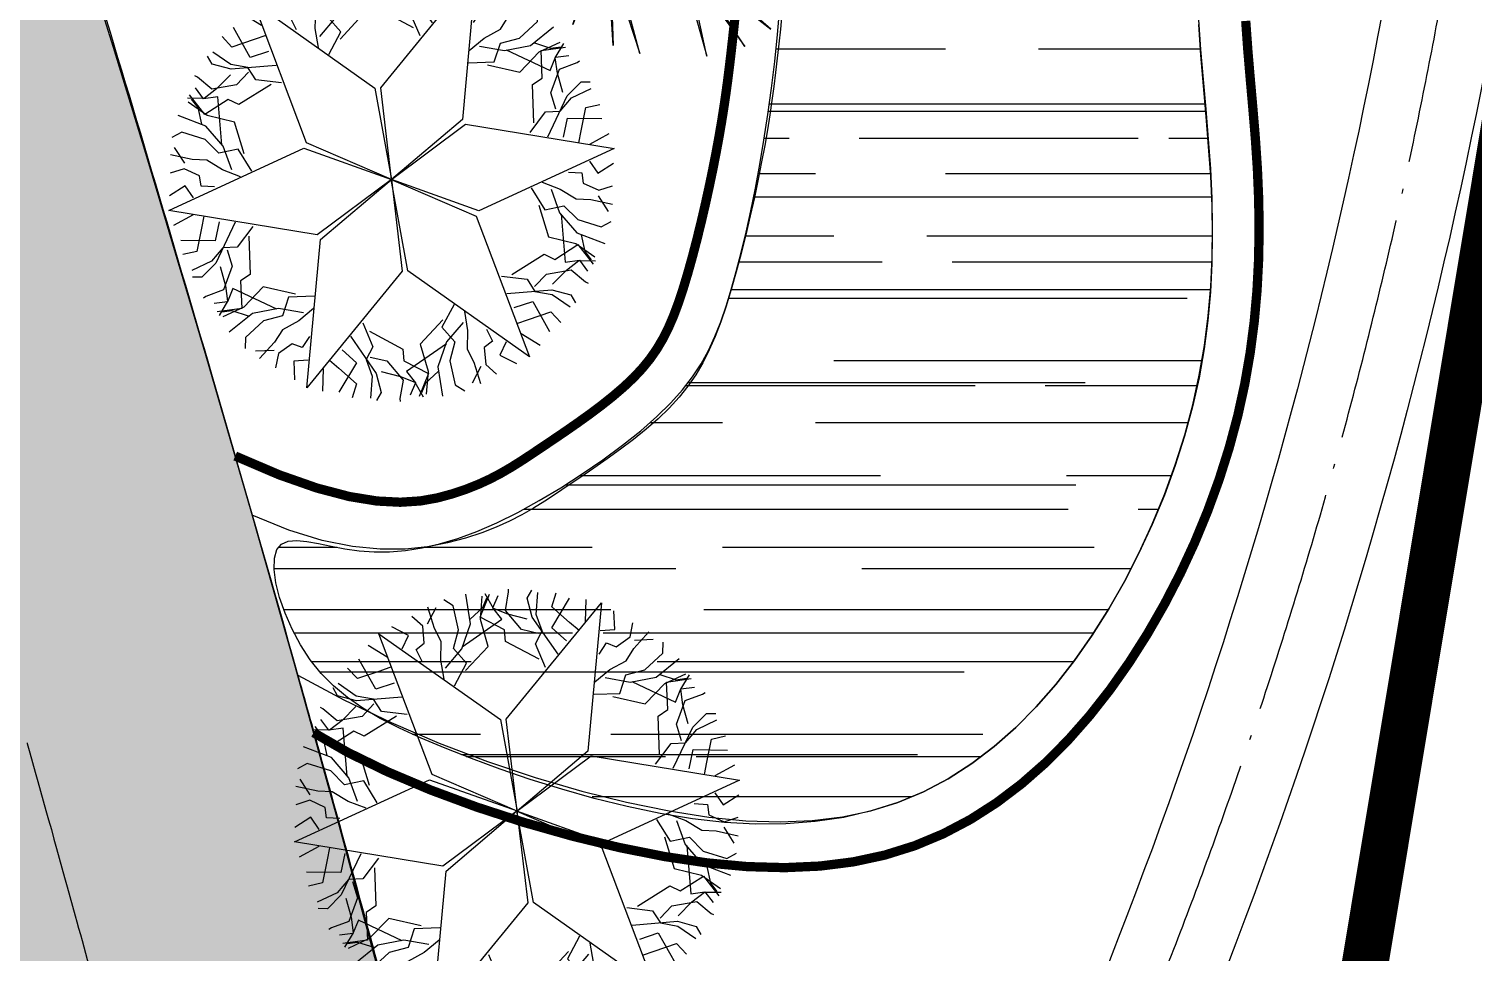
# Model space of a CAD drawing. Extents: x 302512 to 1034855, y -184136 to 410364.
# Drawn here: x 571916 to 587447, y 61056 to 70985 of the extents above; entities that cross this region are included whole.
import ezdxf

# ---------------------------------------------------------------- set-up
doc = ezdxf.new("R2010")
doc.units = 0
doc.header["$MEASUREMENT"] = 0
doc.linetypes.add('ACAD_ISO04W100', pattern=[30.5, 24, -3, 0.5, -3])
doc.linetypes.add('DASHED2', pattern=[0.375, 0.25, -0.125])
for name, color, linetype in [('F', 5, 'Continuous'), ('PUB_TEXT', 7, 'Continuous'), ('shu', 74, 'Continuous'), ('树', 80, 'Continuous'), ('水', 120, 'Continuous'), ('环境', 8, 'Continuous'), ('红线', 20, 'Continuous'), ('道路线', 161, 'Continuous')]:
    doc.layers.add(name, color=color, linetype=linetype)
doc.styles.add('DIM_FONT', font='SIMPLEX.shx', dxfattribs={"width": 0.8})

# ---------------------------------------------------------------- blocks, each defined once
blk = doc.blocks.new('_F2CKQ')
for p, q in [((-101.6745302528143, 2267.006344284862), (-8.100306771695614, 1021.905298415571)), ((36.99096630513668, 1030.013258095831), (-101.6745302528143, 2267.006344284862)), ((-389.5569038391113, 2124.751231066883), (-10.04374054074287, 891.5790250301361)), ((-8.100306771695614, 1021.905298415571), (-389.5569038391113, 2124.751231066883)), ((284.0469821691513, 2137.285566784441), (36.99096630513668, 1030.013258095831)), ((111.2213570252061, 1007.16474942863), (284.0469821691513, 2137.285566784441)), ((-1220.438891410828, 2024.706287477165), (-546.7303053438663, 860.8869352862239)), ((-680.0606932416558, 966.8892606087029), (-1220.438891410828, 2024.706287477165)), ((-1100.556390449405, 2085.749349683523), (-497.7912202775478, 859.8151598088443)), ((-546.7303053438663, 860.8869352862239), (-1100.556390449405, 2085.749349683523)), ((-675.951954074204, 860.6851033233106), (-1346.93440002948, 1863.757567007095)), ((-1346.93440002948, 1863.757567007095), (-680.0606932416558, 966.8892606087029)), ((-497.7912202775478, 859.8151598088443), (-839.1260766386986, 1828.381749618798)), ((-839.1260766386986, 1828.381749618798), (-448.8521085083485, 858.7433955222368)), ((596.6207177489996, 1912.148100338876), (111.2213570252061, 1007.16474942863)), ((184.0691511332989, 929.7735785655677), (596.6207177489996, 1912.148100338876)), ((809.9337108284235, 1634.611464813352), (184.0691511332989, 929.7735785655677)), ((221.7256789058447, 859.2167021073401), (809.9337108284235, 1634.611464813352)), ((-1493.790737487376, 1597.140600316226), (-675.951954074204, 860.6851033233106)), ((-740.8432212695479, 822.6924395859241), (-1493.790737487376, 1597.140600316226)), ((-420.156707406044, 1561.500346485525), (3.143219217658043, 821.5580596290529)), ((-10.04374054074287, 891.5790250301361), (-420.156707406044, 1561.500346485525)), ((-1616.177533634007, 1329.987711373717), (-740.8432212695479, 822.6924395859241)), ((-813.4300857558846, 803.059257350862), (-1616.177533634007, 1329.987711373717)), ((-435.5870351865888, 1328.387063015252), (-41.94802960753441, 813.4500421136618)), ((3.143219217658043, 821.5580596290529), (-435.5870351865888, 1328.387063015252)), ((-1653.051355071366, 1109.471425935626), (-813.4300857558846, 803.059257350862)), ((-804.0909622311592, 742.2180849462748), (-1653.051355071366, 1109.471425935626)), ((-423.5217715501785, 1106.799002103508), (-57.07842314988375, 753.1447341218591)), ((-41.94802960753441, 813.4500421136618), (-423.5217715501785, 1106.799002103508)), ((-1662.168657913804, 803.4559409283102), (-804.0909622311592, 742.2180849462748)), ((-781.8257551789284, 708.3803226239979), (-1662.168657913804, 803.4559409283102)), ((-1649.020729459822, 463.6026357635856), (-781.8257551789284, 708.3803226239979)), ((752.5819399282336, 498.9299026578665), (308.5821679756045, 690.5636746883392)), ((308.5821679756045, 690.5636746883392), (1233.194606147707, 624.8368381895125)), ((1233.194606147707, 624.8368381895125), (372.6516975238919, 749.7971605546772)), ((-786.7952632978559, 565.9929622635245), (-1649.020729459822, 463.6026357635856)), ((-1582.525042526424, 189.2813733145595), (-786.7952632978559, 565.9929622635245)), ((-704.8692243471742, 524.7849254496396), (-1582.525042526424, 189.2813733145595)), ((-1513.003283701837, -72.97887118905783), (-704.8692243471742, 524.7849254496396)), ((-661.9822879731655, 499.5909760296345), (-1513.003283701837, -72.97887118905783)), ((-1275.520681098104, -523.8593354225159), (-661.9822879731655, 499.5909760296345)), ((-697.9953137561679, 527.6662194244564), (-1077.599011182785, -764.6769258379936)), ((272.0083050280809, 642.8553068935871), (752.5819399282336, 498.9299026578665)), ((-639.7170809209347, 465.7532137073576), (-1275.520681098104, -523.8593354225159)), ((-1077.599011182785, -764.6769258379936), (-639.7170809209347, 465.7532137073576)), ((1087.681809738278, 142.9302517622709), (165.5346354469657, 144.9345752336085)), ((321.6910651251674, 80.8780297525227), (1087.681809738278, 142.9302517622709)), ((1325.203443653882, -38.11787269636989), (321.6910651251674, 80.8780297525227)), ((-112.7476874440908, -155.186132516712), (-476.921030394733, -1214.415983118117)), ((92.08695106953382, -123.2900779955089), (1323.48185480386, -535.3008613325655)), ((1274.242835491896, -707.0370613373816), (92.08695106953382, -123.2900779955089)), ((178.9824981465936, -22.11075445264578), (1325.203443653882, -38.11787269636989)), ((1420.57736954093, -246.3712970390916), (178.9824981465936, -22.11075445264578)), ((1323.48185480386, -535.3008613325655), (185.2955473214388, -95.01301382854581)), ((185.2955473214388, -95.01301382854581), (1420.57736954093, -246.3712970390916)), ((-476.921030394733, -1214.415983118117), (-94.06938945502043, -276.8685239739716)), ((-94.06938945502043, -276.8685239739716), (-65.90821232646704, -1365.913493812084)), ((283.5393713787198, -1370.534663628787), (15.3522651642561, -306.5513960719109)), ((15.3522651642561, -306.5513960719109), (736.9173224121332, -1353.177326135337)), ((1083.938724495471, -1024.243689801544), (50.28265281766653, -216.3613840229809)), ((50.28265281766653, -216.3613840229809), (1274.242835491896, -707.0370613373816)), ((74.19135940819979, -292.6808484382927), (1083.938724495471, -1024.243689801544)), ((736.9173224121332, -1353.177326135337), (74.19135940819979, -292.6808484382927)), ((-65.90821232646704, -1365.913493812084), (-39.6389928534627, -329.6017366982996)), ((-39.6389928534627, -329.6017366982996), (283.5393713787198, -1370.534663628787))]:
    blk.add_line(p, q)
at = {"lineweight": 50}
for p, q in [((0, 0), (148.3170258328319, 860.8243886455894)), ((-569.8563055992126, 646.1332378052175), (0, 0))]:
    blk.add_line(p, q, dxfattribs=at)
at = {"style": 'DIM_FONT', "width": 0.8, "flags": 9}
for tag in ['YSIZE', 'XSIZE']:
    blk.add_attdef(tag, (0, 0), '', height=0.5, dxfattribs=at)
blk = doc.blocks.new('Plant126')
for points in [[(24.75203227791644, -9.859029821914646), (-468.5195947404864, 886.9521186993866), (23.32470198454394, 2477.139967794667), (500.7030883171101, 901.4083871128009), (24.75203227791644, -9.859029821914646)], [(-63.47134182781156, 2216.927450674534), (-150.2673856403126, 2448.227430967838)], [(124.586801553829, 2188.014913847705), (269.2469230292918, 2260.296151140987), (182.4508792167908, 2448.227430967838)], [(211.3828453661845, 1942.258560367167), (240.3148115157237, 2086.821139727565), (356.0429668416473, 2086.821139727565), (457.3050664109323, 2245.839882727573), (428.3729548973643, 2404.85873050137)], [(-208.1314633032744, 1768.783548953731), (-627.6457719727332, 2043.452334487307), (-757.839837691412, 2216.927450674534), (-743.3737819346279, 2318.121224794645)], [(-280.4614513588458, 1580.852269126894), (-482.9856504972704, 1783.239817367189), (-468.5195947404864, 1942.258560367167), (-598.7138058233395, 2086.821139727565), (-671.043793878911, 2318.121224794645)], [(-92.40330797720526, 2101.277408140965), (-222.5975190600584, 2144.646108607462), (-468.5195947404864, 2231.383614314158), (-482.9856504972704, 2390.40246208797)], [(-179.1994971538807, 1942.258560367167), (-381.7235509281309, 2014.539902434239), (-323.8594732651691, 2390.40246208797)], [(283.7128334219015, 1638.677238006762), (384.9749329911865, 1826.608517833642), (515.1689987097197, 1985.62736560741), (544.1011102232878, 2144.646108607462), (630.8971540357888, 2375.946193674542)], [(327.1108553280792, 1508.571031833612), (587.4991321294656, 1624.221074367137), (573.033076372827, 1841.064786247056), (746.6251639976836, 1971.171097193996), (862.3533193236071, 2216.927450674534), (818.9552974174294, 2332.577388434269)], [(515.1689987097197, 2231.383614314158), (703.2271420913603, 2318.121224794645)], [(-1223.358416896648, 1445.409248688861), (-930.698193518896, 1894.486551279717), (-1068.412464634879, 1973.995922779699), (-1065.912910225292, 2122.887962147585)], [(-671.043793878911, 2000.083634020825), (-888.0339034100907, 1971.171097193996), (-1061.625991034947, 1971.171097193996), (-1206.286112510265, 2086.821139727565)], [(-381.7235509281309, 1638.677238006762), (-801.2378595975897, 1682.046043247034), (-859.1019372605515, 1797.696085780603), (-1162.888090604087, 1826.608517833642), (-1162.888090604087, 2101.277408140965)], [(-497.4517062540544, 1898.889859900714), (-685.509849635695, 1869.977323073885), (-931.4319253162685, 2000.083634020825), (-974.8299472224462, 2202.471182261119), (-989.2960029792303, 2231.383614314158)], [(370.5088772344025, 1725.414743713502), (645.3632097925729, 1783.239817367189), (891.2852854730008, 1942.258560367167), (1050.411462705248, 2231.383614314158)], [(529.6350544665038, 1566.39600071348), (891.2852854730008, 1624.221074367137), (1007.01344079907, 1913.346128314128), (1180.605528423926, 2101.277408140965)], [(1416.348540220075, 1596.714784031696), (1282.81449407457, 1770.177462842161), (1196.018450262214, 1920.512620621236), (1223.844264307278, 2103.616982000289)], [(-1305.421059922359, 1158.709897430794), (-1218.071876402959, 1425.653268593209), (-1232.825109678655, 1718.137404983986), (-1403.651662651086, 2000.507243847655)], [(-1255.917540991635, 1764.877751159968), (-1174.408037672823, 1934.968889034694), (-1173.854879911218, 2051.576924142114)], [(-1088.143700190252, 1217.007837820979), (-957.3965674468345, 1559.118661983934), (-1149.922131372427, 1803.904711402842), (-1225.879350055751, 2048.2055090954)], [(659.8291201851825, 1797.696085780603), (1195.07158418071, 1768.783548953731), (1195.07158418071, 1927.802291953753), (1325.265649899389, 2000.083634020825)], [(920.2173969865689, 1985.62736560741), (1108.275395004181, 2000.083634020825), (1209.53749457332, 2057.908602900736)], [(1248.021541657086, 1165.452905800098), (1075.822874392194, 1550.447356979107), (1147.046710343435, 1658.384139468594), (1020.192534314861, 1935.926881608545), (1258.062770950361, 2073.261326762199)], [(1415.508204939557, 1395.782739192486), (1296.440141868821, 1544.189600336124), (1286.154474501396, 1822.217520700337), (1439.728221733982, 1960.995084265238), (1457.534094498711, 1987.979272069692)], [(-1139.327907736428, 1012.704252046073), (-1109.289644118529, 1296.032135870532), (-1304.314835135869, 1391.926020032528), (-1330.194161796229, 1607.314333285109), (-1485.161329388779, 1830.416032470798), (-1607.016124387868, 1850.657211905904)], [(1447.492955942304, 1080.170903494486), (1475.605947506279, 1580.815344820125), (1560.74277218942, 1780.304271248073), (1655.612179160686, 1818.373186530202)], [(-1273.702198425584, 1040.17356568785), (-1385.824411136695, 1221.834756268776), (-1458.44174013006, 1414.095548490025), (-1581.689955489259, 1518.66086354586), (-1738.603683148525, 1709.478484968981)], [(-1671.27289464885, 1536.973672843355), (-1652.360797097776, 1743.205607640679)], [(1248.574699418692, 1048.844870692678), (1322.585358035154, 1325.42974614779), (1467.532657029529, 1392.411145869896), (1527.630417650813, 1577.443929773412), (1691.777173188617, 1755.73357941857)], [(1793.305162263729, 1146.194310642683), (1765.766453055418, 1280.630155099256), (1717.922298618083, 1536.973672843355), (1848.403632592395, 1629.011068508195)], [(-1572.776329731991, 1129.32461975645), (-1683.505212820004, 1226.661727103469), (-1625.641135157042, 1326.885249548918), (-1712.72435648831, 1494.0901717164), (-1864.904774097653, 1548.543652047424)], [(1612.192705822832, 1141.852591534384), (1573.528157385459, 1353.384238013873), (1927.966721208519, 1491.203756617985)], [(-1829.005596893825, 1177.035217607167), (-1819.272923868979, 1338.455176366048), (-2025.424208270982, 1357.253237389936)], [(1907.927020121293, 1178.963514242618), (2064.840657043838, 1369.781083278844)], [(24.49168800203188, -8.361200601482324), (-998.8053625236935, 12.85861369503846), (-2130.026288266949, 1233.90219391314), (-526.7135166848166, 859.458213353812), (24.49168800203188, -8.361200601482324)], [(23.58504626057402, -10.83340918880413), (553.610469767751, 864.7579250360054), (2176.675692236182, 1233.90219391314), (1050.741306986616, 32.61459379066082), (23.58504626057402, -10.83340918880413)], [(-1948.073659964561, 1028.628356463529), (-2191.783340699607, 1069.110767720608)], [(1976.917100432198, 1001.644116272152), (2111.844548882815, 912.5053948065529), (2231.199789472463, 1081.638613609516)], [(-1862.38376825639, 945.7475175298955), (-1965.039270130932, 854.6803735397903), (-2163.117191374025, 685.0743615024171), (-2308.064581105122, 752.0558136113891)], [(-1768.067500992023, 791.0703888644407), (-1931.9270063289, 651.8200844520238), (-2228.501492488998, 889.8631255015557)], [(1807.483877082865, 803.598360642331), (1947.144726320272, 850.8238326557098), (2005.008803983234, 750.6003102102609), (2193.354124883786, 742.4141310428008), (2316.602430979561, 846.9794984855748)], [(-1632.299717260888, 679.2770654908732), (-2079.927017494323, 453.3014096988104), (-2295.257907896288, 427.2875994580886), (-2375.66125911077, 490.4124582960999)], [(1580.739733832175, 589.1680923505251), (1794.124046112571, 595.4381815964794), (1996.935440824469, 562.1962371490577), (2149.115767697091, 616.6496650931863), (2392.825539169004, 657.1321287371889)], [(2209.766595343259, 685.074361502388), (2378.91264117368, 565.5800371856226)], [(-1889.635209209067, 493.7715407398559), (-1958.625289519972, 316.4521427693894), (-2194.261697832975, 168.5305333521451), (-2391.233466971884, 232.1405180274946), (-2423.505395493397, 234.0687622760802)], [(-1505.711448792994, 522.6718184658298), (-1782.246306547881, 448.4744912510128), (-1912.727549785472, 540.5118345289288), (-2103.019521489463, 500.0416299857666), (-2339.496265082984, 553.0520654077031)], [(1489.763465049196, 486.5311998191669), (1720.113478232684, 318.8533585282626), (1900.67261349324, 439.8031862461562), (2100.144027778457, 354.5211839405006), (2370.83935069693, 377.1758382353496), (2449.296123789987, 472.5845965600224)], [(1699.254639141305, 557.3692663143215), (1886.759788180076, 348.2509688055638), (2147.4350971362, 214.7855754148391), (2477.387827341023, 221.5407904981316)], [(-2064.067632114442, 394.0332700207859), (-2147.523695500116, 191.6580543834921), (-2234.319739312472, 41.32289660437391), (-2406.805674832998, -26.13142224111061)], [(-1606.420390600673, 463.8887522382925), (-1853.736032005239, 122.2631062995556), (-1982.823945619442, 129.9763663436374), (-2159.755922934404, -118.6539437432889), (-2397.626159569903, 18.6805014103943)], [(1641.103456641446, 340.0525829241583), (1872.006554904525, 55.76683241483124), (2180.260274156186, 100.1058369428997), (2429.809580464367, 43.73631907719255)], [(1906.512239066375, 342.9512571233704), (2149.094479684296, -135.0385822943149), (2286.808750800134, -55.52921079431826), (2414.503262109225, -132.1399080951028)], [(2199.459639962894, 211.4140344790708), (2306.008134661548, 55.77916501778827), (2406.717076469227, -3.003901209763626)], [(-1859.862835097141, -361.6224170600849), (-2102.445075715063, 116.3674223576004), (-2240.1593468309, 36.85805085760376), (-2367.853858139992, 113.4687481583883)], [(1653.069794569761, -482.559912175007), (1900.385435974473, -140.9342662363138), (2029.473349588676, -148.6475262803519), (2206.405326903638, 99.98278380653073), (2444.275563538991, -37.35166134712335)], [(2110.717036083675, -412.7044299575441), (2194.173099469204, -210.3292143202502), (2280.969143281705, -59.99405654113207), (2453.455078802232, 7.460262304352455)], [(-1594.454052672212, -358.7237428608728), (-1825.357150935291, -74.43799235157485), (-2133.610870186953, -118.7769968796288), (-2383.160176495134, -62.40747901395071)], [(-2152.81023599366, -230.0851944158289), (-2259.358730692315, -74.45032495454643), (-2360.067672499994, -15.66725872699453)], [(23.06435770865937, -7.837750747954033), (-506.9610657985177, -883.4290849727199), (-2130.026288266949, -1252.573353849898), (-1004.091903017383, -51.28575372737532), (23.06435770865937, -7.837750747954033)], [(21.89737169117143, -8.812130114843512), (515.1689987097197, -905.6232786361447), (23.32470198454394, -2495.811127731411), (-454.0536843478767, -920.0795470495591), (21.89737169117143, -8.812130114843512)], [(22.15771596720151, -10.30995933523218), (1045.454766492927, -31.52977363179662), (2176.675692236182, -1252.573353849898), (573.36292065405, -878.1293732905265), (22.15771596720151, -10.30995933523218)], [(-1652.605235172072, -576.0404262510797), (-1840.110384210842, -366.922128742322), (-2100.785693166967, -233.4567353515972), (-2430.738423371789, -240.2119504348752)], [(1936.284613178301, -512.4427006765704), (2005.274693489206, -335.1233027061185), (2240.911101802209, -187.2016932888741), (2437.882870941117, -250.8116779642091), (2470.154799462631, -252.7399222128092)], [(-1443.114061079963, -505.2023597559105), (-1673.464074263597, -337.5245184650207), (-1854.023209524006, -458.4743461828707), (-2053.494623809223, -373.1923438772587), (-2324.189946727842, -395.8469981721223), (-2402.646719820754, -491.2557564967806)], [(1552.360852762227, -541.3429784025589), (1828.895710517114, -467.1456511877273), (1959.37695375456, -559.182994465687), (2149.668925458696, -518.7127899225247), (2386.145669052072, -571.7232253444176)], [(1678.949121230122, -697.9482254276313), (2126.576421463556, -471.9725696355249), (2341.907311865521, -445.9587593948031), (2422.310663080003, -509.0836182328144)], [(-1534.090329862942, -607.8392522872978), (-1747.474642143192, -614.1093415332084), (-1950.286036855236, -580.8673970857722), (-2102.466363727857, -635.3208250299444), (-2346.17613519977, -675.803288673947)], [(-2163.117191374025, -703.7455214391462), (-2332.263237204592, -584.2511971223807)], [(-1760.834473113631, -822.2695205790892), (-1900.495322351038, -869.494992592468), (-1958.359400014, -769.271470147019), (-2146.704720914553, -761.085290979559), (-2269.953027010328, -865.650658422333)], [(1814.716904961257, -809.7415488011989), (1978.576410298134, -670.491244388782), (2275.150896458232, -908.5342854383139)], [(1909.033172225623, -964.4186774666246), (2011.68867410002, -873.3515334765484), (2209.766595343259, -703.7455214391462), (2354.71398507421, -770.7269735481036)], [(-1930.267696462965, -1020.315276208924), (-2065.195144913581, -931.176554743311), (-2184.550385503229, -1100.309773546274)], [(-1201.925295449459, -1067.516030629436), (-1275.935954065921, -1344.100906084562), (-1420.883253060296, -1411.08230580661), (-1480.981013681579, -1596.11508971017), (-1645.127769219383, -1774.404739355328)], [(-1400.84355197307, -1098.842063431244), (-1428.956543537046, -1599.486504756883), (-1514.093368220332, -1798.975431184831), (-1608.962775191452, -1837.04434646696)], [(1185.977311705661, -1031.375411982802), (1155.939048087763, -1314.703295807246), (1350.964239105102, -1410.597179969287), (1376.843565765463, -1625.985493221838), (1531.810733358012, -1849.087192407527), (1653.665528357102, -1869.328371842633)], [(1320.351602394818, -1058.844725624609), (1432.473815105928, -1240.505916205535), (1505.091144099293, -1432.766708426739), (1628.339359458347, -1537.332023482618), (1785.253087117759, -1728.149644905739)], [(1994.723063933649, -1047.299516400258), (2238.43274466884, -1087.781927657366)], [(-1861.27761615206, -1197.634674179376), (-2018.191253074605, -1388.452243215602)], [(-1565.543301853599, -1160.523751471113), (-1526.878753416226, -1372.055397950587), (-1881.317317239285, -1509.874916554757)], [(-1746.655758294495, -1164.865470579456), (-1719.117049086184, -1299.301315036014), (-1671.27289464885, -1555.644832780113), (-1801.754228623162, -1647.682228444924)], [(-1201.372137687853, -1184.124065736856), (-1029.17347042296, -1569.118516915865), (-1100.397306374347, -1677.055299405352), (-973.543130345628, -1954.598041545274), (-1211.413366981127, -2091.932486698957)], [(1134.793104159486, -1235.678997757708), (1004.045971416068, -1577.789821920692), (1196.57153534166, -1822.5758713396), (1272.528754024985, -2066.876669032129)], [(1352.070463891447, -1177.381057367523), (1264.721280372192, -1444.324428529967), (1279.474513647889, -1736.808564920715), (1450.301066620319, -2019.178403784384)], [(1619.425733701224, -1147.995779693179), (1730.154616789237, -1245.332887040227), (1672.29053912613, -1345.556409485647), (1759.373760457544, -1512.761331653115), (1911.554178066886, -1567.214811984182)], [(1875.655000863058, -1195.706377543896), (1865.922327838212, -1357.126336302777), (2072.073612240216, -1375.924397326694)], [(-1368.858800970324, -1414.453899129244), (-1249.790737899733, -1562.860760272868), (-1239.505070532163, -1840.888680637095), (-1393.078817764748, -1979.666244202011), (-1410.884690529478, -2006.65043200645)], [(-482.9856504972704, -1585.067160650238), (-844.6358815037675, -1642.892234303895), (-960.3640368298366, -1932.017288250886), (-1133.956124454693, -2119.948568077694)], [(-280.4614513588458, -1527.242191770326), (-540.8497281603777, -1642.892234303895), (-526.3836724035937, -1859.735946183771), (-699.9757600284502, -1989.842257130754), (-815.7039153543737, -2235.598610611263), (-772.305893448196, -2351.248548371027)], [(1270.007820865882, -1464.080408625575), (977.3475974881294, -1913.157711216432), (1115.061868604113, -1992.667082716458), (1112.562314194525, -2141.559122084314)], [(1717.922298618083, -1555.644832780113), (1699.010201067009, -1761.876767577408)], [(-1369.699136250842, -1615.385943968411), (-1236.165090105336, -1788.848622778876), (-1149.369046292981, -1939.183780558008), (-1177.194860338044, -2122.288141937047)], [(-323.8594732651691, -1744.085903650217), (-598.7138058233395, -1801.910977303903), (-844.6358815037675, -1960.929720303925), (-1003.762058736014, -2250.054774250917)], [(-237.0634294526681, -1657.34839794352), (-338.3255290219531, -1845.279677770371), (-468.5195947404864, -2004.298525544169), (-497.4517062540544, -2163.317268544176), (-584.2477500665555, -2394.617353611271)], [(327.1108553280792, -1599.523429063652), (529.6350544665038, -1801.910977303903), (515.1689987097197, -1960.929720303925), (645.3632097925729, -2105.492299664279), (717.6931978481443, -2336.792384731403)], [(428.3729548973643, -1657.34839794352), (847.8872635668231, -1700.717203183763), (905.7513412297849, -1816.367245717332), (1209.53749457332, -1845.279677770371), (1209.53749457332, -2119.948568077694)], [(-613.1797162159492, -1816.367245717332), (-1148.422180211477, -1787.454708890503), (-1148.422180211477, -1946.473451890511), (-1278.616245930156, -2018.754793957583)], [(254.7808672725077, -1787.454708890503), (674.2951759419666, -2062.123494424036), (804.4892416606453, -2235.598610611263), (790.0231859038613, -2336.792384731403)], [(544.1011102232878, -1917.561019837472), (732.1592536049284, -1888.648483010643), (978.0813292855019, -2018.754793957583), (1021.47935119168, -2221.142342197834), (1035.945406948464, -2250.054774250917)], [(1302.566944960869, -1783.548911096682), (1221.057441642057, -1953.640048971408), (1220.504283880451, -2070.248084078843)], [(-873.5679930173355, -2004.298525544169), (-1061.625991034947, -2018.754793957583), (-1162.888090604087, -2076.579762837451)], [(-164.7334413970966, -1960.929720303925), (-193.6654075464903, -2105.492299664279), (-309.3935628724139, -2105.492299664279), (-410.655662441699, -2264.511042664331), (-381.7235509281309, -2423.529890438099)], [(225.8489011229685, -1960.929720303925), (428.3729548973643, -2033.211062370997), (370.5088772344025, -2409.073622024685)], [(717.6931978481443, -2018.754793957583), (934.6833073793241, -1989.842257130754), (1108.275395004181, -1989.842257130754), (1252.935516479498, -2105.492299664279)], [(-77.9373975845956, -2206.686073784434), (-222.5975190600584, -2278.967311077745), (-135.8014752475574, -2466.898590904553)], [(110.1207457970449, -2235.598610611263), (196.9167896094004, -2466.898590904553)], [(139.0527119464386, -2119.948568077694), (269.2469230292918, -2163.317268544176), (515.1689987097197, -2250.054774250917), (529.6350544665038, -2409.073622024685)], [(-468.5195947404864, -2250.054774250917), (-656.5777381221269, -2336.792384731403)]]:
    blk.add_lwpolyline(points)
blk = doc.blocks.new('G')
at = {"layer": 'shu', "xscale": 0.9719999999999756, "yscale": 0.9719999999999756, "zscale": 0.9719999999999756, "rotation": 347.5246015080592}
blk.add_blockref('Plant126', (-79.84407044318505, -59.49499393318547), dxfattribs=at)

msp = doc.modelspace()

# ---------------------------------------------------------------- hatches: boundary and pattern name
at = {"layer": '水'}
h = msp.add_hatch(dxfattribs=at)
h.set_pattern_fill('AR-RROOF,_O', color=256, scale=1000)
h.set_pattern_definition([(0, (509471.4933334838, -11821.67426260607), (2200, 1000), [15000, -2000, 5000, -1000]), (0, (510801.4933334839, -11321.67426260607), (-1000, 1330), [3000, -330, 6000, -750]), (0, (509971.4933334838, -10971.67426260607), (5200, 670), [8000, -1400, 4000, -1000])])
h.paths.add_polyline_path([(573398.5119499173, 98677.07987772382), (571845.3852249999, 98748.36486559396), (570394.5955412087, 97967.71116135153), (569708.1266457629, 96710.05231037398), (569440.4074425809, 94987.89732524671), (568208.5870476768, 93488.29946457304), (567783.3691806663, 92073.61943001288), (567861.1637601384, 90085.04938810901), (567496.0139832324, 88530.4720960951), (568116.7821280074, 86841.01694198372), (570027.7923266543, 87542.74736099725), (570165.6719912796, 87167.26207755273), (568254.8829981876, 86465.16771570384), (568935.6926034663, 84612.30637562356), (570862.8566873877, 85319.96856448788), (571000.7363520125, 84944.48328104394), (569073.7946920008, 84236.45383352414), (569724.1171203842, 82344.40046715154), (571636.9619873427, 82925.71378405916), (571753.2697191436, 82542.99651044374), (569856.2314859284, 81933.32010005321), (570421.0986243954, 80074.59232811979), (572344.2954159037, 80659.05159360927), (572460.6031477049, 80276.33431999385), (570582.7203519843, 79672.81414734595), (571088.5137981086, 77999.41759246564), (574239.5870951016, 78938.04422713933), (574761.9310368048, 80904.07961776038), (574508.6887062157, 80967.91421697848), (573925.6274480489, 83455.9731893664), (572908.941405758, 85316.651861244), (572634.8615713541, 87520.40286872024), (573853.3667663692, 89094.81797048589), (573755.7136408903, 91404.21714741446), (573254.4744793489, 92675.64899835864), (573640.9633581194, 94143.04729441344), (573233.4769550066, 96179.07433927525), (573913.1614082018, 97159.97790861304)])
h.paths.add_polyline_path([(576485.403309392, 80101.75840982591), (576523.7479693686, 80214.07777092396), (576558.7364531625, 80300.38565152622), (576593.1257993153, 80367.6190127767), (576629.6730463682, 80422.7148158194), (576671.1352328626, 80472.61002179829), (576720.2693973399, 80524.24159185728), (576779.8325783417, 80584.54648714047), (576852.5818144091, 80660.46166879177), (576940.5480389275, 80756.98606255173), (577042.8577646569, 80871.36645254679), (577157.9113992013, 80998.91158749996), (577284.1093501645, 81134.9302161343), (577419.8520251507, 81274.73108717275), (577563.5398317635, 81413.62294933834), (577713.5731776069, 81546.91455135407), (577868.3524702849, 81669.914641943), (578026.5078078336, 81778.61437009706), (578187.5880500188, 81871.73448588396), (578351.3717470379, 81948.6781396406), (578517.637449089, 82008.84848170361), (578686.1637063696, 82051.64866240986), (578856.7290690778, 82076.48183209595), (579029.1120874112, 82082.7511410988), (579203.0913115677, 82069.85973975505), (579378.4181106295, 82038.13122499711), (579554.7351292174, 81991.57098013995), (579731.657830836, 81935.10483509407), (579908.8016789906, 81873.6586197702), (580085.782137186, 81812.15816407878), (580262.2146689275, 81755.52929793042), (580437.71473772, 81708.69785123575), (580611.8978070684, 81676.58965390525), (580784.634706387, 81662.75569877605), (580956.817728726, 81665.24763039115), (581129.594533045, 81680.74225622008), (581304.1127783034, 81705.91638373223), (581481.5201234608, 81737.4468203971), (581662.9642274766, 81772.01037368429), (581849.5927493104, 81806.28385106317), (582042.5533479217, 81836.94406000327), (582242.7423252632, 81861.06176924985), (582450.0505552612, 81877.28359265142), (582664.1175548354, 81884.65010533237), (582884.5828409055, 81882.2018824169), (583111.0859303911, 81868.97949902934), (583343.2663402117, 81844.02353029407), (583580.7635872873, 81806.37455133529), (583823.2171885372, 81755.07313727733), (584069.7353569793, 81689.39761507744), (584317.3010900241, 81609.57731902401), (584562.3660811797, 81516.07933523844), (584801.3820239548, 81409.37074984214), (585030.8006118578, 81289.91864895646), (585247.073538397, 81158.19011870271), (585446.6524970811, 81014.65224520233), (585625.9891814184, 80859.77211457666), (585782.5429686154, 80694.18153145869), (585917.8039706714, 80519.1711745282), (586034.269983283, 80336.19644097658), (586134.4388021477, 80146.71272799512), (586220.8082229624, 79952.17543277534), (586295.8760414243, 79754.03995250852), (586362.1400532305, 79553.76168438606), (586422.098054078, 79352.79602559935), (586477.4442298247, 79152.4592600285), (586526.6583269723, 78953.51121830812), (586567.4164821828, 78756.57261776156), (586597.3948321186, 78562.26417571219), (586614.2695134421, 78371.20660948328), (586615.7166628153, 78184.02063639817), (586599.4124169009, 78001.32697378029), (586563.0329123609, 77823.74633895291), (586505.2348154197, 77651.42949791887), (586428.5969105507, 77482.64741139906), (586336.6785117891, 77315.20108879387), (586233.0389331703, 77146.89153950359), (586121.2374887294, 76975.51977292867), (586004.833492502, 76798.88679846952), (585887.3862585233, 76614.79362552642), (585772.4551008288, 76421.04126349982), (585662.8812934245, 76215.86697016476), (585558.6339502009, 75999.2529967954), (585458.9641450192, 75771.61784304061), (585363.1229517405, 75533.38000854911), (585270.3614442262, 75284.95799296981), (585179.9306963376, 75026.77029595152), (585091.0817819359, 74759.23541714306), (585003.0657748821, 74482.77185619331), (584915.6161133527, 74197.84287299583), (584830.3956927836, 73905.09076842357), (584749.5497729263, 73605.20260359408), (584675.2236135313, 73298.86543962505), (584609.5624743502, 72986.76633763418), (584554.711615134, 72669.59235873906), (584512.8162956337, 72348.03056405735), (584486.0217756003, 72022.76801470673), (584475.5923559244, 71694.54865260859), (584479.2685020532, 71364.34394289937), (584493.9097205736, 71033.18223151937), (584516.3755180722, 70702.09186440875), (584543.5254011356, 70372.10118750768), (584572.2188763504, 70044.2385467565), (584599.3154503036, 69719.53228809539), (584621.6746295816, 69399.01075746457), (584636.5032220796, 69083.3362553576), (584642.3972409264, 68771.70690048192), (584638.3000005591, 68462.95476609818), (584623.1548154148, 68155.91192546708), (584595.9049999308, 67849.41045184934), (584555.4938685441, 67542.28241850575), (584500.864735692, 67233.35989869694), (584430.9609158118, 66921.47496568365), (584345.0277929996, 66606.01365066809), (584243.5190299893, 66288.57781661808), (584127.1903591732, 65971.323284443), (583996.7975129446, 65656.40587505206), (583853.0962236958, 65345.98140935466), (583696.8422238199, 65042.20570826009), (583528.7912457096, 64747.23459267768), (583349.6990217578, 64463.22388351674), (583160.178536967, 64192.20580299213), (582960.2717867799, 63935.71817854122), (582749.8780192488, 63695.17523890681), (582528.8964824264, 63471.99121283187), (582297.2264243652, 63267.58032905927), (582054.7670931176, 63083.35681633186), (581801.4177367359, 62920.73490339256), (581537.077603273, 62781.12881898426), (581261.7228427539, 62665.61554289292), (580975.6372130958, 62573.92305907712), (580679.1813741887, 62505.44210253854), (580372.7159859224, 62459.56340827886), (580056.6017081869, 62435.67771129968), (579731.1992008722, 62433.1757466027), (579396.8691238681, 62451.44824918965), (579053.9721370646, 62489.88595406211), (578703.5476034277, 62547.48590071898), (578349.3496982276, 62621.67034664814), (577995.8112998109, 62709.46785383459), (577647.365286524, 62807.90698426339), (577308.444536713, 62914.01629991957), (576983.4819287244, 63024.8243627882), (576676.910340905, 63137.35973485431), (576393.1626516005, 63248.65097810293), (576135.6272727449, 63356.62780087709), (575903.5147506194, 63462.82449695148), (575694.9911650927, 63569.67650645884), (575508.2225960331, 63679.6192695318), (575341.3751233096, 63795.08822630311), (575192.6148267903, 63918.51881690539), (575060.1077863439, 64052.34648147138), (574942.0200818391, 64199.00666013372), (574837.0772670271, 64359.48645906692), (574746.2427911914, 64528.97964861273), (574671.039577498, 64701.23166515474), (574612.9905491131, 64869.98794507643), (574573.6186292028, 65028.99392476142), (574554.4467409333, 65171.9950405932), (574556.9978074708, 65292.73672895535), (574582.7947519815, 65384.96442623145), (574632.696314136, 65444.42799489771), (574704.9044996238, 65474.89500180099), (574796.9571306391, 65482.13743988093), (574906.3920293758, 65471.92730207706), (575030.7470180279, 65450.03658132901), (575167.5599187898, 65422.2372705763), (575314.3685538551, 65394.30136275856), (575468.7107454181, 65372.00085081533), (575628.6512596204, 65360.29561198124), (575794.362638394, 65360.89706067112), (575966.5443676182, 65374.70449559472), (576145.8959331724, 65402.61721546194), (576333.1168209363, 65445.53451898257), (576528.9065167891, 65504.35570486652), (576733.9645066104, 65579.98007182352), (576948.9902762796, 65673.30691856344), (577173.8179556353, 65784.55351962545), (577404.8202503519, 65911.20905286568), (577637.5045100637, 66050.08067196977), (577867.3780844039, 66197.97553062317), (578089.9483230066, 66351.70078251147), (578300.7225755055, 66508.06358132014), (578495.2081915344, 66663.87108073471), (578668.9125207269, 66815.93043444079), (578818.5964542015, 66961.99995862221), (578946.0350490146, 67103.64261945669), (579054.2569037074, 67243.37254562025), (579146.2906168209, 67383.70386578905), (579225.1647868964, 67527.15070863906), (579293.9080124749, 67676.22720284644), (579355.5488920974, 67833.4474770872), (579413.1160243052, 68001.32566003746), (579469.1090518467, 68181.90599942714), (579523.9117943002, 68375.35321920179), (579577.3791154514, 68581.36216236086), (579629.365879086, 68799.62767190376), (579679.7269489896, 69029.84459082986), (579728.3171889479, 69271.70776213869), (579774.9914627466, 69524.9120288296), (579819.6046341715, 69789.15223390207), (579861.8938850686, 70063.72078234906), (579901.1256695252, 70346.30032713787), (579936.4487596896, 70634.17108322942), (579967.0119277094, 70924.61326558457), (579991.9639457327, 71214.90708916425), (580010.4535859072, 71502.33276892925), (580021.6296203809, 71784.17051984055), (580024.6408213018, 72057.70055685897), (580017.8280850649, 72321.73661323247), (579996.300805054, 72581.2264953574), (579954.3604989003, 72842.65152791719), (579886.3086842345, 73112.49303559528), (579786.4468786877, 73397.23234307504), (579649.0765998911, 73703.35077503993), (579468.4993654754, 74037.32965617336), (579239.0166930719, 74405.65031115874), (578958.4227550542, 74812.10421374885), (578638.4823427673, 75249.7234339742), (578294.452902299, 75708.85019093461), (577941.591879737, 76179.82670372986), (577595.1567211689, 76652.99519145978), (577270.4048726825, 77118.69787322427), (576982.5937803655, 77567.27696812316), (576746.9808903058, 77989.07469525625), (576574.7480562624, 78376.11562693643), (576460.7747626803, 78727.15374832891), (576395.8649016758, 79042.625397812), (576370.8223653653, 79322.96691376396), (576376.4510458654, 79568.61463456304), (576403.5548352923, 79780.00489858753), (576442.9376257624, 79957.57404421573)])
h.paths.add_polyline_path([(575766.3304797303, 78237.81411478367), (580644.8615531767, 78237.81411478367), (580644.8615531767, 80229.33953851249), (575766.3304797303, 80229.33953851249)], flags=25)
at = {"layer": '环境', "ltscale": 100}
h = msp.add_hatch(dxfattribs=at)
h.set_pattern_fill('HONEY', color=256, scale=3000, style=0)
h.set_pattern_definition([(0, (-609984.0939585507, -119640.7769003473), (562.5, 324.759525), [375, -750]), (120, (-609984.0939585507, -119640.7769003473), (-562.4999987709674, 324.7595271287468), [374.9999999999996, -749.9999999999992]), (59.99999999999999, (-609984.0939585507, -119640.7769003473), (1.229032667304786e-06, 649.5190521287468), [-750, 375])])
edge = h.paths.add_edge_path()
edge.add_arc((562248.991016234, 272765.7674313413), 7500.000000000591, 246.4218215158383, 293.578178472733)
edge.add_line((565248.9910155782, 265891.9038886207), (565248.9910155188, 213780.1426968197))
edge.add_arc((309717.8237180443, 235107.9804630727), 256419.6835740063, 352.07480595441814, 355.2288823084872, ccw=False)
edge.add_arc((559250.2881577646, 192001.3899833885), 8932.05680310269, 60.20637723547677, 100.1983798931832)
edge.add_arc((388101.8866039104, 227753.9859557406), 171697.0331586907, 350.9654260162014, 355.4130349489621)
edge.add_line((559248.9910155185, 214023.0046718472), (559248.9910155188, 265891.903889219))
edge = h.paths.add_edge_path()
edge.add_arc((582481.6358504812, 4292.71120035039), 31665.18905745992, 92.4112957643199, 103.27756382902339, ccw=False)
edge.add_arc((302225.328432882, -12259.73411984746), 283056.3086596581, 9.802202898345437, 24.78775890573573)
edge.add_arc((633513.8329496356, 144868.879243603), 83671.43250289056, 157.1420249398304, 207.3609636445097, ccw=False)
edge.add_arc((557018.4983046936, 186191.2111667172), 8841.070137210278, 226.0356989597429, 266.0733673441928, ccw=False)
edge.add_arc((633078.188308937, 145012.0374263976), 89266.5384395419, 157.0443401566653, 206.2319194681609)
edge.add_arc((304569.6859698978, -11472.93846316297), 274619.4039808304, 9.766456076263182, 25.223384796735388, ccw=False)

# ---------------------------------------------------------------- linework, layer by layer
msp.add_lwpolyline([(575209.1350311514, 35111.45435897913, -0.04744859887034229), (581149.3981224683, 35929.86247350927, 0.06548016852272572), (559202.8307738926, 106413.9241308677, -0.2226971271688835), (556413.0703584391, 177370.8949494286, -0.1764964550842413), (550880.9386454413, 179827.6522096406, 0.2179784892052562), (553005.0082405577, 105555.7233725593, -0.06754601975452626), (575209.1350311514, 35111.45435897913)], format="xyb", close=True)
msp.add_lwpolyline([(584493.9097205736, 71033.18223151937), (584516.3755180722, 70702.09186440875), (584543.5254011356, 70372.10118750768), (584572.2188763504, 70044.2385467565), (584599.3154503036, 69719.53228809539), (584621.6746295816, 69399.01075746457), (584636.5032220796, 69083.3362553576), (584642.3972409264, 68771.70690048192), (584638.3000005591, 68462.95476609818), (584623.1548154148, 68155.91192546708), (584595.9049999308, 67849.41045184934), (584555.4938685441, 67542.28241850575), (584500.864735692, 67233.35989869694), (584430.9609158118, 66921.47496568365), (584345.0277929996, 66606.01365066809), (584243.5190299893, 66288.57781661808), (584127.1903591732, 65971.323284443), (583996.7975129446, 65656.40587505206), (583853.0962236958, 65345.98140935466), (583696.8422238199, 65042.20570826009), (583528.7912457096, 64747.23459267768), (583349.6990217578, 64463.22388351674), (583160.178536967, 64192.20580299213), (582960.2717867799, 63935.71817854122), (582749.8780192488, 63695.17523890681), (582528.8964824264, 63471.99121283187), (582297.2264243652, 63267.58032905927), (582054.7670931176, 63083.35681633186), (581801.4177367359, 62920.73490339256), (581537.077603273, 62781.12881898426), (581261.7228427539, 62665.61554289292), (580975.6372130958, 62573.92305907712), (580679.1813741887, 62505.44210253854), (580372.7159859224, 62459.56340827886), (580056.6017081869, 62435.67771129968), (579731.1992008722, 62433.1757466027), (579396.8691238681, 62451.44824918965), (579053.9721370646, 62489.88595406211), (578703.5476034277, 62547.48590071898), (578349.3496982276, 62621.67034664814), (577995.8112998109, 62709.46785383459), (577647.365286524, 62807.90698426339), (577308.444536713, 62914.01629991957), (576983.4819287244, 63024.8243627882), (576676.910340905, 63137.35973485431), (576393.1626516005, 63248.65097810293), (576135.6272727449, 63356.62780087709), (575903.5147506194, 63462.82449695148), (575694.9911650927, 63569.67650645884), (575508.2225960331, 63679.6192695318), (575341.3751233096, 63795.08822630311), (575192.6148267903, 63918.51881690539), (575060.1077863439, 64052.34648147138), (574942.0200818391, 64199.00666013372), (574837.0772670271, 64359.48645906692), (574746.2427911914, 64528.97964861273), (574671.039577498, 64701.23166515474), (574612.9905491131, 64869.98794507643), (574573.6186292028, 65028.99392476142), (574554.4467409333, 65171.9950405932), (574556.9978074708, 65292.73672895535), (574582.7947519815, 65384.96442623145), (574632.696314136, 65444.42799489771), (574704.9044996238, 65474.89500180099), (574796.9571306391, 65482.13743988093), (574906.3920293758, 65471.92730207706), (575030.7470180279, 65450.03658132901), (575167.5599187898, 65422.2372705763), (575314.3685538551, 65394.30136275856), (575468.7107454181, 65372.00085081533), (575628.6512596204, 65360.29561198124), (575794.362638394, 65360.89706067112), (575966.5443676182, 65374.70449559472), (576145.8959331724, 65402.61721546194), (576333.1168209363, 65445.53451898257), (576528.9065167891, 65504.35570486652), (576733.9645066104, 65579.98007182352), (576948.9902762796, 65673.30691856344), (577173.8179556353, 65784.55351962545), (577404.8202503519, 65911.20905286568), (577637.5045100637, 66050.08067196977), (577867.3780844039, 66197.97553062317), (578089.9483230066, 66351.70078251147), (578300.7225755055, 66508.06358132014), (578495.2081915344, 66663.87108073471), (578668.9125207269, 66815.93043444079), (578818.5964542015, 66961.99995862221), (578946.0350490146, 67103.64261945669), (579054.2569037074, 67243.37254562025), (579146.2906168209, 67383.70386578905), (579225.1647868964, 67527.15070863906), (579293.9080124749, 67676.22720284644), (579355.5488920974, 67833.4474770872), (579413.1160243052, 68001.32566003746), (579469.1090518467, 68181.90599942714), (579523.9117943002, 68375.35321920179), (579577.3791154514, 68581.36216236086), (579629.365879086, 68799.62767190376), (579679.7269489896, 69029.84459082986), (579728.3171889479, 69271.70776213869), (579774.9914627466, 69524.9120288296), (579819.6046341715, 69789.15223390207), (579861.8938850686, 70063.72078234906), (579901.1256695252, 70346.30032713787), (579936.4487596896, 70634.17108322942), (579967.0119277094, 70924.61326558457), (579991.9639457327, 71214.90708916425)])
at = {"layer": 'F'}
for points in [[(587254.5495136708, 85392.72133655427, -0.1513049761217967), (579901.7363300582, 53467.67392479384, -0.1513049761217967)], [(588457.6288568508, 85394.65879211773, -0.1566389047325056), (580290.5264761904, 51777.26944951434, -0.1566389047325056)]]:
    msp.add_lwpolyline(points, format="xyb", dxfattribs=at)
at = {"layer": 'F', "const_width": 100}
for points in [[(579515.6936736365, 71179.63713104089), (579499.9499156404, 71023.60837104789), (579483.4254451994, 70871.74036414624), (579466.6840859866, 70723.72972163919), (579449.4222446213, 70578.05950004252), (579431.1194734592, 70432.9093671753), (579411.2553248558, 70286.45899085666), (579389.3093511668, 70136.88803890557), (579364.761104748, 69982.37617914117), (579337.0901379548, 69821.10307938239), (579305.776003143, 69651.24840744841), (579270.4717359353, 69471.8153153432), (579231.5243050224, 69285.10089181073), (579189.4541623623, 69094.22570977994), (579144.7817599127, 68902.31034217979), (579098.0275496318, 68712.47536193917), (579049.7119834771, 68527.84134198714), (579000.3555134067, 68351.52885525252), (578950.4785913784, 68186.65847466432), (578900.2546992215, 68035.5272885159), (578848.4694382504, 67897.13844655844), (578793.5614396508, 67769.67161390744), (578733.9693346088, 67651.3064556786), (578668.13175431, 67540.22263698737), (578594.4873299403, 67434.59982294941), (578511.4746926855, 67332.61767868028), (578417.5324737314, 67232.45586929558), (578311.7803880776, 67132.70046309478), (578196.0624859786, 67033.56314111286), (578072.9039015027, 66935.66198756878), (577944.8297687181, 66839.61508668138), (577814.3652216931, 66746.04052266962), (577684.0353944958, 66655.55637975241), (577556.3654211948, 66568.78074214864), (577433.880435858, 66486.33169407718), (577318.1875776914, 66408.68881700514), (577207.2220064499, 66335.77768139192), (577098.0008870264, 66267.38535494503), (576987.5413843135, 66203.2989053721), (576872.8606632039, 66143.30540038063), (576750.9758885901, 66087.19190767827), (576618.9042253648, 66034.74549497245), (576473.6628384207, 65985.75322997081), (576311.5958803715, 65941.36637309409), (576126.355454715, 65908.19295561581), (575910.9206526701, 65894.20520152268), (575658.2705654555, 65907.37533480147), (575361.3842842904, 65955.67557943886), (575013.2409003933, 66047.07815942157), (574606.8195049834, 66189.55529873638), (574135.0991892794, 66391.07922136993)], [(574978.039742437, 63416.10314224125), (575348.9215363754, 63202.19298187329), (575772.5706969769, 62995.60160490815), (576236.9879826435, 62799.4442409444), (576730.1741517775, 62616.83611958055), (577240.1299627812, 62450.89247041504), (577754.8561740568, 62304.72852304642), (578262.3535440064, 62181.45950707319), (578750.6228310325, 62084.2006520938), (579210.0550089807, 62015.5046409198), (579640.601913472, 61975.67396921472), (580044.605595571, 61964.44858585519), (580424.4081063421, 61981.56843971781), (580782.3514968498, 62026.77347967908), (581120.7778181586, 62099.80365461559), (581442.0291213332, 62200.39891340397), (581748.4474574378, 62328.29920492083), (582041.99151148, 62482.99051799247), (582323.0865042381, 62662.94300124492), (582591.7742904336, 62866.37284325378), (582848.0967247876, 63091.49623259489), (583092.0956620215, 63336.52935784386), (583323.8129568567, 63599.68840757653), (583543.2904640144, 63879.18957036856), (583750.5700382158, 64173.24903479568), (583945.5788861662, 64480.05864000967), (584127.7856225057, 64797.71282746614), (584296.5442138588, 65124.28168919677), (584451.2086268492, 65457.83531723323), (584591.1328281015, 65796.4438036072), (584715.6707842394, 66138.1772403504), (584824.1764618874, 66481.1057194944), (584916.0038276695, 66823.29933307093), (584990.8089353803, 67163.16808616981), (585049.4561874967, 67500.48163611331), (585093.1120736657, 67835.34955328185), (585122.9430835347, 68167.88140805595), (585140.1157067511, 68498.18677081593), (585145.7964329618, 68826.37521194236), (585141.1517518144, 69152.55630181558), (585127.348152956, 69476.8396108161), (585105.8711915772, 69799.31036125199), (585079.4826850416, 70119.95638314245), (585051.2635162564, 70438.74115843419), (585024.2945681287, 70755.62816907401), (585001.6567235655, 71070.58089700874)]]:
    msp.add_lwpolyline(points, dxfattribs=at)
at = {"layer": 'F'}
for points in [[(580014.5340287762, 71145.01803535386), (579998.1118438742, 70981.33813803078), (579980.8756857998, 70822.62135647988), (579963.4540392673, 70668.39784542547), (579945.5273148029, 70516.97317923256), (579926.5389043854, 70366.34678717647), (579905.9321999938, 70214.51809853251), (579883.150593607, 70059.48654257605), (579857.637477204, 69899.25154858228), (579828.8362427637, 69731.81254582663), (579796.1902822651, 69555.16896358429), (579759.3056762156, 69368.16151765973), (579718.4392592374, 69172.9960699734), (579674.0105544811, 68972.71976897499), (579626.4390850976, 68770.37976311409), (579576.1443742375, 68569.02320084025), (579523.5459450517, 68371.69723060314), (579469.0633206906, 68181.44900085236), (579413.1160243052, 68001.32566003752), (579355.8080514609, 67833.62463982287), (579295.9812873828, 67677.64450473097), (579232.1620897107, 67531.93410249916), (579162.8768160844, 67395.04228086467), (579086.6518241437, 67265.51788756481), (579002.0134715285, 67141.90977033682), (578907.4881158788, 67022.76677691791), (578801.6021148341, 66906.63775504543), (578683.5611617283, 66792.38716489536), (578555.2882926697, 66680.14191639872), (578419.3858794604, 66570.34453192516), (578278.4562939028, 66463.43753384444), (578135.1019077991, 66359.86344452633), (577991.9250929515, 66260.06478634052), (577851.5282211622, 66164.48408165673), (577716.5136642333, 66073.56385284476), (577588.4492295634, 65987.63406749436), (577464.7644669361, 65906.57447407572), (577341.8543617313, 65830.1522662791), (577216.1138993289, 65758.13463779469), (577083.9380651087, 65690.28878231283), (576941.7218444508, 65626.38189352374), (576785.860222735, 65566.1811651176), (576612.7481853412, 65509.45379078476), (576419.0614301632, 65457.14544613822), (576202.5985051505, 65414.91573448249), (575961.4386707665, 65389.60274104483), (575693.6611874747, 65388.0445510525), (575397.3453157385, 65417.07924973278), (575070.5703160211, 65483.54492231298), (574711.4154487861, 65594.27965402036), (574317.9599744969, 65756.1215300822)], [(574807.7756465322, 64036.14848169044), (575302.7056679921, 63768.8894427531), (575812.0902951803, 63524.45302615134), (576329.300430672, 63303.50239265352), (576847.7069770423, 63106.70070302798), (577360.6808368663, 62934.71111804311), (577861.5929127192, 62788.19679846731), (578343.8141071764, 62667.82090506889), (578800.7153228128, 62574.24659861624), (579227.206844008, 62507.96329036559), (579624.3564823597, 62468.76539352402), (579994.77143127, 62456.27357178653), (580341.0588841409, 62470.10848884811), (580665.8260343747, 62509.89080840372), (580971.6800753732, 62575.24119414829), (581261.2282005385, 62665.7803097768), (581537.077603273, 62781.12881898426), (581801.4177367359, 62920.73490339256), (582054.7670931176, 63083.35681633186), (582297.2264243652, 63267.58032905927), (582528.8964824264, 63471.9912128319), (582749.8780192488, 63695.17523890684), (582960.2717867799, 63935.71817854122), (583160.178536967, 64192.20580299216), (583349.6990217578, 64463.22388351674), (583528.7929492714, 64747.27488234814), (583696.8558523136, 65042.52802562353), (583853.1422198619, 65347.06923045605), (583996.9065408937, 65658.98441395897), (584127.4033043865, 65976.35949324543), (584243.8869993177, 66297.28038542863), (584345.6121146649, 66619.83300762175), (584431.8331394054, 66942.10327693803), (584502.099817929, 67262.56990975043), (584557.1429162757, 67581.28281947089), (584597.9884558973, 67898.6847187712), (584625.6624582461, 68215.21832032304), (584641.1909447743, 68531.32633679826), (584645.5999369338, 68847.45148086856), (584639.915456177, 69164.03646520572), (584625.1635239557, 69481.52400248148), (584602.7276844009, 69800.23249794345), (584575.4215723579, 70119.98312714312), (584546.4163453508, 70440.47275820773), (584518.8831609036, 70761.39825926459), (584495.9931765401, 71082.45649844105)]]:
    msp.add_lwpolyline(points, dxfattribs=at)
at = {"layer": 'PUB_TEXT', "linetype": 'DASHED2', "ltscale": 11501}
msp.add_lwpolyline([(604461.5760029207, 30528.51832445664, 500, 500, 0), (605476.7835329424, 35172.5527705173, 500, 500, 0), (597776.7835329424, 37952.5527705173, 500, 500, 0), (583760.3068607699, 45744.21149643464, 500, 500, 0), (588676.7835329424, 75312.5527705173, 500, 500, 0), (624086.7835329424, 81442.5527705173, 500, 500, 0), (623206.7835329424, 89712.5527705173, 500, 500, 0), (621576.7835329424, 90242.5527705173, 500, 500, 0), (632196.7835329424, 129822.5527705173, 500, 500, 0), (637236.7835329424, 134102.5527705173, 500, 500, 0), (638996.7835329424, 147562.5527705173, 500, 500, 0), (679156.7835329424, 151272.5527705173, 500, 500, 0)], format="xyseb", dxfattribs=at)
at = {"layer": '环境'}
msp.add_open_spline([(564455.3597812227, 77635.29027326778), (564488.788013061, 77528.48403308261), (564521.9765695976, 77422.36394989816), (564595.3139719695, 77187.7009532915), (564635.3603831229, 77059.44813425269), (564754.758484269, 76676.74818894721), (564833.3691253343, 76424.35931392852), (564942.0449033417, 76074.95569365355), (564972.5315314715, 75976.88416611077), (565026.910317305, 75801.86672963295), (565050.8203882875, 75724.88197539176), (565094.9171058408, 75582.84909490915), (565115.1080137254, 75517.79527317395), (565152.5738634297, 75397.0480547226), (565169.8506667691, 75341.35386301624), (565204.3947245025, 75229.96929854457), (565221.6628632625, 75174.27593784977), (565273.4551645892, 75007.19248624926), (565307.9672121624, 74895.79902581475), (565411.4513393175, 74561.6040937478), (565480.3714077675, 74338.78804753558), (565686.8952315256, 73670.27291490813), (565824.2624955871, 73224.50705963955), (566235.1927030084, 71886.87168188114), (566507.5857876998, 70994.66043354897), (567048.0330500863, 69209.00669144129), (567316.0869904377, 68315.5623301256), (567795.9302328099, 66698.04254470649), (568008.6791231998, 65974.24406669463), (568429.9031919809, 64525.43132469105), (568638.3788944127, 63800.41420203098), (569050.4192567116, 62348.96918427851), (569253.9831582347, 61622.54317439999), (569556.3563953033, 60527.39159119979), (569657.2316972129, 60159.25807193597), (569832.3847945654, 59514.87562325876), (569906.9909525728, 59238.72167462157), (570055.3301051883, 58686.16179387365), (570129.0643922999, 58409.75927708182), (570347.8838713004, 57584.21617026906), (570491.6793503026, 57034.71729291335), (570917.8028033976, 55384.81774563412), (571194.8676643369, 54283.0146380323), (571698.4175245231, 52223.61251601914), (571926.7082087889, 51266.45514075598), (572349.5175181143, 49447.10168722633), (572545.1095445943, 48585.14808473783), (572831.0644303535, 47293.27626125317), (572924.8799302164, 46864.08397052938), (573099.2344450576, 46056.14174289652), (573180.0289653183, 45677.44339518214), (573290.147051123, 45155.25426931004), (573320.2403815389, 45011.91447446821), (573392.1893307676, 44667.67384735739), (573433.9198330515, 44466.75084564718), (573498.0550399546, 44155.99137081311), (573520.635730322, 44046.19868894876), (573565.6495358851, 43826.57888923027), (573588.0820647068, 43716.75475963904), (573655.1599750356, 43387.24023962638), (573699.5856612104, 43167.50780986529), (573832.0115406066, 42508.14661517227), (573919.1605078259, 42068.35419548268), (574188.3046330193, 40692.74078120664), (574366.5621612545, 39756.19288882846), (574676.4407339527, 38088.39858880755), (574809.6706609693, 37357.46737222071), (575040.4940181004, 36069.55658181338), (575138.9922686035, 35512.76685594139), (575236.3908309299, 34955.75055891043)], degree=3, knots=[2163.060082576637, 2163.060082576637, 2163.060082576637, 2163.060082576637, 2484.103015110416, 2484.103015110416, 2876.907671981048, 2876.907671981048, 3662.516985722312, 3662.516985722312, 3969.898393366967, 3969.898393366967, 4211.636955142837, 4211.636955142837, 4416.007616668151, 4416.007616668151, 4590.902313272778, 4590.902313272778, 4765.797009877405, 4765.797009877405, 5115.586403086659, 5115.586403086659, 5815.165189505166, 5815.165189505166, 7214.322762342183, 7214.322762342183, 10012.63790801622, 10012.63790801622, 12810.95305369025, 12810.95305369025, 15074.26941940894, 15074.26941940894, 17337.58578512763, 17337.58578512763, 19600.90215084633, 19600.90215084633, 20746.00460976926, 20746.00460976926, 21604.1205896485, 21604.1205896485, 22462.23656952775, 22462.23656952775, 24165.95751933136, 24165.95751933136, 27573.39941893858, 27573.39941893858, 30524.68532145703, 30524.68532145703, 33175.8175486654, 33175.8175486654, 34493.68771843991, 34493.68771843991, 35655.33047613355, 35655.33047613355, 36094.73807427184, 36094.73807427184, 36710.41490398964, 36710.41490398964, 37046.72708533192, 37046.72708533192, 37383.0392666742, 37383.0392666742, 38055.66362935875, 38055.66362935875, 39400.91235472787, 39400.91235472787, 42261.45699381926, 42261.45699381926, 44490.54798446715, 44490.54798446715, 46186.78270696267, 46186.78270696267, 46186.78270696267, 46186.78270696267], dxfattribs=at)
at = {"layer": '红线', "linetype": 'ACAD_ISO04W100', "ltscale": 100}
msp.add_lwpolyline([(587856.1057626647, 85393.69009103242, -0.1540851000508955), (580089.539783763, 52604.59462073073, -0.1540851000508955)], format="xyb", dxfattribs=at)
at = {"layer": '红线', "linetype": 'ACAD_ISO04W100', "ltscale": 300}
msp.add_open_spline([(566597.0732639448, 80823.72067944554), (566743.9423325397, 80359.43808058905), (566883.9788451865, 79915.32811207208), (567154.1130195672, 79056.09963854635), (567284.2109938886, 78640.98014809843), (567450.2796211466, 78109.65350723255), (567489.0591223619, 77985.4746641519), (567604.679583797, 77614.94161447964), (567680.8025656361, 77370.5906885562), (567788.0192006223, 77025.96011169208), (567819.5444727421, 76924.56877092342), (567882.2252963572, 76722.86902302911), (567913.3817951444, 76622.55841294373), (567970.1644666209, 76439.65610615374), (567995.7996491622, 76357.05059147731), (568083.9404797831, 76072.9296370782), (568146.4085331205, 75871.39081351971), (568333.6734274265, 75266.62769460562), (568458.3309960857, 74863.25674876885), (568831.5781198216, 73652.50728190818), (569079.4419879904, 72844.49210019724), (569733.3572317513, 70697.93392010534), (570136.9486183545, 69357.70720761805), (570857.175963379, 66924.49154637451), (571175.8362725617, 65832.62858144077), (571803.1655831593, 63643.98296550033), (572111.8371285798, 62547.19726018398), (572512.8438586416, 61089.92326086364), (572610.6332797988, 60731.913020098), (572736.8119311137, 60266.32065338199), (572765.8234435783, 60159.01617466903), (572861.049381539, 59805.9566567475), (572926.9888573501, 59560.1237070529), (573058.1870217908, 59068.25325833401), (573123.4460975064, 58822.21466498112), (573318.1962524657, 58083.79207119439), (573446.6602430264, 57591.10131781641), (573827.8874594918, 56111.82819747203), (574076.4858295766, 55124.04541117349), (574805.1693389188, 52156.10643731244), (575268.1429275975, 50171.36067379627), (575799.3436318941, 47762.77062476985), (575890.5342075503, 47344.23420223128), (576060.290743063, 46555.38070366927), (576139.0916357299, 46185.11614383536), (576259.072044825, 45614.96444234625), (576300.8511755844, 45415.20763917197), (576378.4451257815, 45041.90711658576), (576414.3212353028, 44868.37030367472), (576485.688959487, 44521.29134183342), (576521.1828533828, 44347.7411919774), (576627.1081928131, 43827.06107954541), (576696.9832661687, 43479.90159662208), (576904.4915573532, 42438.32296180772), (577040.0074216384, 41743.80517817789), (577426.2888131258, 39726.14878891851), (577670.391499911, 38402.80045401212), (578003.1790985926, 36543.80253285216), (578097.8919725223, 36008.12857337762), (578191.5536320314, 35472.48339025141)], degree=3, knots=[0, 0, 0, 0, 1230.460677616465, 1230.460677616465, 2460.921355232929, 2460.921355232929, 2839.502119377308, 2839.502119377308, 3596.663647666065, 3596.663647666065, 3913.317805291507, 3913.317805291507, 4227.454986286307, 4227.454986286307, 4486.346410115286, 4486.346410115286, 5117.657514419969, 5117.657514419969, 6380.279723029334, 6380.279723029334, 8905.524140248064, 8905.524140248064, 13080.65521733525, 13080.65521733525, 16467.1346103402, 16467.1346103402, 19853.61400334515, 19853.61400334515, 20955.32946452871, 20955.32946452871, 21285.17825762265, 21285.17825762265, 22040.32893862934, 22040.32893862934, 22795.47961963602, 22795.47961963602, 24305.78098164938, 24305.78098164938, 27326.38370567611, 27326.38370567611, 33367.58915372958, 33367.58915372958, 34637.23922675146, 34637.23922675146, 35759.24267425629, 35759.24267425629, 36364.09876403166, 36364.09876403166, 36889.28378028137, 36889.28378028137, 37414.46879653109, 37414.46879653109, 38464.83882903051, 38464.83882903051, 40565.57889402936, 40565.57889402936, 44566.99759118878, 44566.99759118878, 46186.78270696267, 46186.78270696267, 46186.78270696267, 46186.78270696267], dxfattribs=at)
at = {"layer": '道路线'}
msp.add_open_spline([(569457.3724296938, 81728.53484954638), (569994.6698912035, 80030.0297512631), (570441.2598706137, 78599.24557646317), (571331.4888599764, 75729.61187597318), (571775.1279111754, 74290.76223178906), (572654.361665095, 71403.53311815066), (573089.9564417254, 69955.15340837045), (573947.9379044424, 67047.38203408523), (574370.3246789824, 65587.99000265403), (574868.1706810843, 63821.95049782796), (574952.4647270094, 63521.29174252553), (575204.1160348307, 62618.5084171514), (575370.2425366293, 62015.57677759929), (575571.3521810423, 61276.19733723206), (575608.0675450217, 61140.82025577826), (575680.0609625231, 60874.57502552075), (575715.3464611422, 60743.70557465358), (575785.7250688921, 60481.91617175145), (575820.81998309, 60350.99027355714), (575925.8205002199, 59958.11945607467), (575995.4418784033, 59696.081414185), (576203.1606624972, 58909.59854122205), (576340.1127200972, 58384.78496225877), (576746.3198247801, 56808.89920850797), (577010.9258364092, 55756.38200315041), (577785.6051715265, 52593.29052456422), (578276.5403304945, 50477.17609216971), (578839.8487714182, 47899.77253242536), (578937.9562226187, 47444.91734709544), (579105.5589986693, 46657.30179633899), (579175.6378391634, 46324.68267562194), (579266.0141659628, 45891.35820325417), (579286.9231708895, 45790.79739352269), (579323.8904291044, 45612.45435603661), (579339.9738825213, 45534.67552705808), (579372.0614736925, 45379.12933363719), (579388.0663133513, 45301.35885020299), (579435.96518072, 45068.05546095176), (579467.7435577761, 44912.5306162457), (579562.6258161913, 44445.99008687539), (579625.2768283735, 44135.00841029687), (579811.4960823904, 43202.21336444421), (579933.3306084524, 42580.55002774997), (580321.835555638, 40564.10677435203), (580580.0040443789, 39170.28367223544), (580936.9552048098, 37181.47256591124), (581042.5071211706, 36585.18277057214), (581146.7164331328, 35989.21622159285)], degree=3, knots=[0, 0, 0, 0, 4485.171001711469, 4485.171001711469, 8970.342003422938, 8970.342003422938, 13455.51300513441, 13455.51300513441, 17940.68400684588, 17940.68400684588, 18859.95818134124, 18859.95818134124, 20698.50653033196, 20698.50653033196, 21110.37578164303, 21110.37578164303, 21508.18533610738, 21508.18533610738, 21905.99489057172, 21905.99489057172, 22701.61399950041, 22701.61399950041, 24292.85221735779, 24292.85221735779, 27475.32865307256, 27475.32865307256, 33840.28152450208, 33840.28152450208, 35203.14463530546, 35203.14463530546, 36198.61038600455, 36198.61038600455, 36499.38246749011, 36499.38246749011, 36731.94836116327, 36731.94836116327, 36964.51425483644, 36964.51425483644, 37429.64604218276, 37429.64604218276, 38359.9096168754, 38359.9096168754, 40220.4367662607, 40220.4367662607, 44397.06136078968, 44397.06136078968, 46186.78270696267, 46186.78270696267, 46186.78270696267, 46186.78270696267], dxfattribs=at)

# ---------------------------------------------------------------- block references
at = {"rotation": 290.3818135857048}
for p in [(575904.5513610507, 69334.70267254254), (577254.6329342925, 62542.43466134253)]:
    msp.add_blockref('G', p, dxfattribs=at)
at = {"layer": '树', "xscale": 0.9603360000000002, "yscale": 0.9603360000000002, "zscale": 0.9603360000000002, "rotation": 34.44931031273713}
msp.add_blockref('_F2CKQ', (578924.3069031907, 71912.29374295752), dxfattribs=at)

doc.saveas('drawing.dxf')
